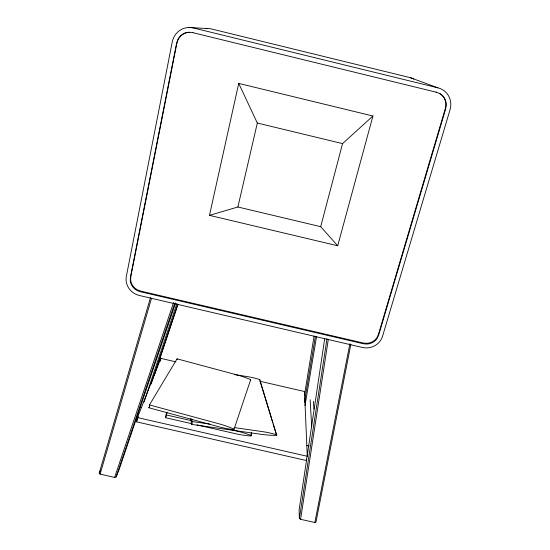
<?xml version="1.0" encoding="UTF-8"?>
<svg xmlns="http://www.w3.org/2000/svg" width="550" height="550" viewBox="0 0 550 550"><rect width="100%" height="100%" fill="white"/><g stroke="black" fill="none" stroke-linecap="round" stroke-linejoin="round"><path stroke-width="0.82" d="M251.109 435.201L251.357 432.637M197.031 424.909L235.276 433.641A103.606 96.91 5.9 0 0 251.034 436.054L251.419 432.939M306.687 459.168L299.083 510.091L299.379 518.354L300.575 519.296L314.847 522.5L315.968 522.074L350.873 344.307M307.196 455.771L324.699 338.635M299.379 518.354L326.996 338.738M300.575 519.296L328.288 339.474M304.425 395.422L314.091 336.071M304.418 402.339L315.37 336.538M305.009 405.549L316.58 336.318M314.847 522.5L349.917 343.626M260.226 381.308L304.507 391.524L307.285 456.287L306.103 460.474L136.558 421.85L137.466 417.574L160.813 358.38L175.856 361.845M160.181 361.343L160.813 358.38M209.474 215.359L238.728 83.407L372.928 116.016L337.707 245.768L209.474 215.359L237.896 206.992L320.691 226.683L337.707 245.768M237.896 206.992L257.324 123.035L238.728 83.407M233.887 429.66L234.032 429.096A97.708 85.312 21.3 0 0 218.817 423.761L149.469 404.924A4.159 3.733 29.1 0 1 148.858 407.756L218.13 426.58A104.658 97.989 23.3 0 0 233.887 429.66L250.697 379.658A85.305 76.326 21.1 0 0 237.469 375.038L177.072 358.841L149.469 404.924M250.573 380.153L250.697 379.658M259.676 380.078L259.806 379.582A84.714 73.583 -14.4 0 0 246.737 376.509L234.864 374.653M320.691 226.683L342.561 143.619L372.928 116.016M190.795 418.467L191.482 424.38L261.216 434.321A103.036 93.555 -22.5 0 0 276.684 435.38L259.806 379.582M175.629 302.919L119.151 469.494L116.064 477.049L114.627 477.407L100.107 474.121L99.206 473.234L150.507 297.564M100.107 474.121L151.539 298.231M192.046 423.768L165.44 417.697L166.994 412.864M165.44 417.697A4.152 3.747 14.7 0 0 166.066 414.886L166.849 412.445M144.017 402.078L176.894 303.538M151.161 383.969L177.808 304.253M154.254 375.327L177.911 304.679M114.627 477.407L173.594 302.507M116.064 477.049L174.742 303.215M136.558 421.85L138.208 416.659M99.206 473.234L100.533 470.243M148.858 407.756L149.738 406.285M188.788 27.5L207.659 28.559M193.091 32.656L189.042 32.258A14.004 13.351 74.2 0 0 177.801 39.655L176.564 43.361L130.433 277.124L130.24 280.459A12.458 11.681 26.3 0 0 137.156 290.544L140.456 291.748L363.172 343.709L366.609 344.073A12.327 11.474 -9.9 0 0 377.279 338.181L378.647 335.156L445.651 109.024L446.27 105.215A13.86 13.083 -49.8 0 0 439.918 93.631L436.054 92.098M191.84 418.99L192.143 421.547L209.804 424.078M234.19 427.57L261.944 431.544A96.642 81.324 -15 0 1 276.829 434.823M306.728 445.376L309.148 445.926M139.659 407.213L141.295 407.591M166.066 414.886L191.036 420.585M231.818 429.901L235.978 430.849A96.759 84.514 8 0 1 251.171 435.497M137.466 417.574L307.285 456.287M257.324 123.035L342.561 143.619M438.02 87.869L193.483 27.988A18.727 17.854 74.2 0 0 172.233 41.992L126.335 276.43A16.658 15.62 26.3 0 0 139.418 295.494L362.354 347.462A16.479 15.345 -9.9 0 0 382.532 336.325L450.024 109.787A18.535 17.497 -49.9 0 0 438.02 87.869L410.252 77.66L211.468 28.957A15.214 14.547 77.9 0 0 206.133 28.689M192.844 32.656L436.439 92.249M259.93 380.889L272.683 422.366M273.185 423.995L276.684 435.38M313.404 401.308L313.906 408.946M310.145 399.726L311.699 426.828M177.072 358.841A3.616 3.314 29.5 0 1 177.134 359.514M192.143 421.547A4.214 3.713 -10.8 0 1 191.482 424.38M410.252 77.66A15.07 14.328 -54.1 0 1 413.758 79.049M189.303 32.258A13.97 13.317 74.3 0 0 178.097 39.634L176.859 43.333L130.811 276.533L130.625 279.861A12.43 11.653 26.3 0 0 137.521 289.926L140.814 291.129L363 342.966L366.424 343.331A12.292 11.454 -9.9 0 0 377.073 337.452L378.434 334.434L445.246 108.831L445.857 105.029A13.826 13.056 -49.9 0 0 439.526 93.473"/></g></svg>
